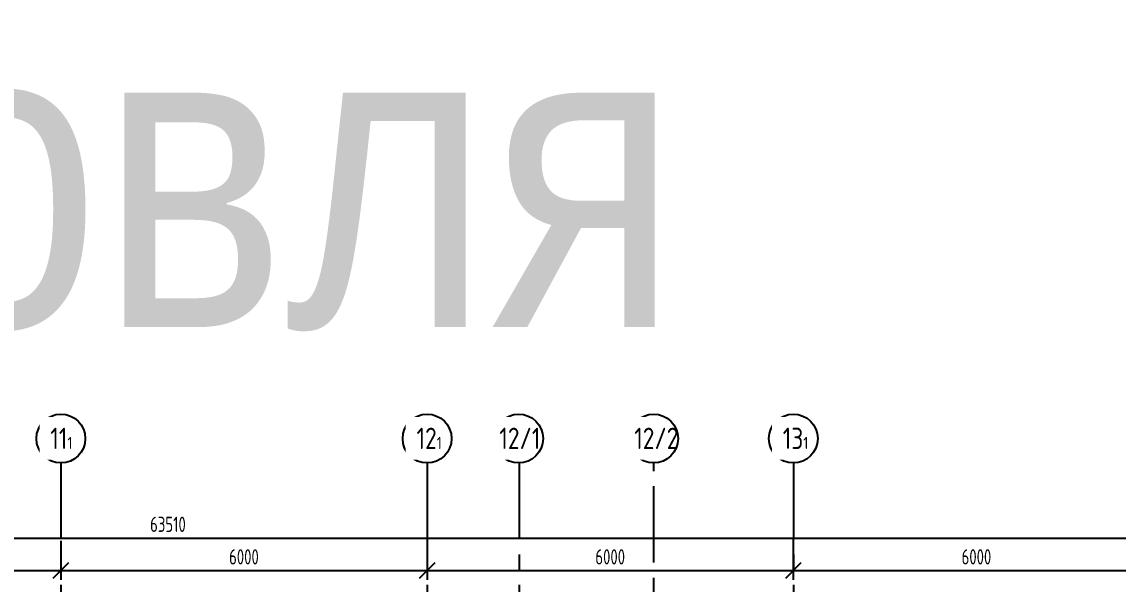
# Model space of a CAD drawing. Header units: millimetres. Extents: x -106726 to 8952771, y -150083 to 686385.
# Drawn here: x 22933 to 40890, y 677172 to 686385 of the extents above; entities that cross this region are included whole.
import ezdxf

# ---------------------------------------------------------------- set-up
doc = ezdxf.new("R2010")
doc.units = ezdxf.units.MM
doc.linetypes.add('CENTER', pattern=[2, 1.25, -0.25, 0.25, -0.25])
doc.layers.get('Defpoints').update_dxf_attribs({"color": 8})
doc.layers.add('АР_Оси размеры', color=164, linetype='Continuous', lineweight=9)
doc.styles.add('Arial', font='ARIALN.TTF')
doc.styles.add('ГОСТ 2.304', font='isocpeur.ttf', dxfattribs={"width": 0.7})
doc.dimstyles.new('СПДС', dxfattribs={"dimscale": 100, "dimtxt": 2.5, "dimasz": 2.5, "dimexe": 1.5, "dimexo": 0, "dimgap": 1, "dimtad": 1, "dimdec": 0, "dimrnd": 1, "dimtxsty": 'ГОСТ 2.304', "dimblk": 'OBLIQUE', "dimcen": 2.5, "dimdle": 1.5, "dimadec": 0, "dimazin": 2, "dimtfac": 0.75, "dimtdec": 0, "dimtmove": 1, "dimatfit": 3, "dimfxl": 1, "dimtolj": 1, "dimarcsym": 1})

# ---------------------------------------------------------------- blocks, each defined once
blk = doc.blocks.new('_Oblique')
at = {"color": 8, "linetype": 'ByBlock', "lineweight": -2}
blk.add_line((-0.5, -0.5), (0.5, 0.5), dxfattribs=at)
blk = doc.blocks.new('*D108')
at = {"layer": 'Defpoints', "color": 0, "ltscale": 100, "transparency": 16777216}
for p in [(27125, 274), (30125, 274), (30125, -67)]:
    blk.add_point(p, dxfattribs=at)
at = {"layer": 'АР_Оси размеры', "color": 0, "lineweight": -2, "ltscale": 100, "transparency": 16777216}
for p, q in [((27125, 274), (27125, -217)), ((30125, 274), (30125, -217)), ((26975, -67), (30275, -67))]:
    blk.add_line(p, q, dxfattribs=at)
at = {"layer": 'АР_Оси размеры', "color": 0, "lineweight": -2, "ltscale": 100, "transparency": 16777216, "xscale": 250, "yscale": 250, "zscale": 250, "rotation": 180}
blk.add_blockref('_Oblique', (27125, -67), dxfattribs=at)
at = {"layer": 'АР_Оси размеры', "color": 0, "lineweight": -2, "ltscale": 100, "transparency": 16777216, "xscale": 250, "yscale": 250, "zscale": 250}
blk.add_blockref('_Oblique', (30125, -67), dxfattribs=at)
at = {"layer": 'АР_Оси размеры', "color": 0, "ltscale": 100, "transparency": 16777216, "insert": (28625, 158), "char_height": 250, "attachment_point": 5, "style": 'ГОСТ 2.304'}
blk.add_mtext('\\A1;3000', dxfattribs=at)
blk = doc.blocks.new('*D109')
at = {"layer": 'Defpoints', "color": 0, "ltscale": 100, "transparency": 16777216}
for p in [(30125, 422), (36125, 482), (36125, -67)]:
    blk.add_point(p, dxfattribs=at)
at = {"layer": 'АР_Оси размеры', "color": 0, "lineweight": -2, "ltscale": 100, "transparency": 16777216}
for p, q in [((30125, 422), (30125, -217)), ((36125, 482), (36125, -217)), ((29975, -67), (36275, -67))]:
    blk.add_line(p, q, dxfattribs=at)
at = {"layer": 'АР_Оси размеры', "color": 0, "lineweight": -2, "ltscale": 100, "transparency": 16777216, "xscale": 250, "yscale": 250, "zscale": 250, "rotation": 180}
blk.add_blockref('_Oblique', (30125, -67), dxfattribs=at)
at = {"layer": 'АР_Оси размеры', "color": 0, "lineweight": -2, "ltscale": 100, "transparency": 16777216, "xscale": 250, "yscale": 250, "zscale": 250}
blk.add_blockref('_Oblique', (36125, -67), dxfattribs=at)
at = {"layer": 'АР_Оси размеры', "color": 0, "ltscale": 100, "transparency": 16777216, "insert": (33125, 158), "char_height": 250, "attachment_point": 5, "style": 'ГОСТ 2.304'}
blk.add_mtext('\\A1;6000', dxfattribs=at)
blk = doc.blocks.new('*D110')
at = {"layer": 'Defpoints', "color": 0, "ltscale": 100, "transparency": 16777216}
for p in [(36125, 394), (42125, 468), (42125, -67)]:
    blk.add_point(p, dxfattribs=at)
at = {"layer": 'АР_Оси размеры', "color": 0, "lineweight": -2, "ltscale": 100, "transparency": 16777216}
for p, q in [((36125, 394), (36125, -217)), ((42125, 468), (42125, -217)), ((35975, -67), (42275, -67))]:
    blk.add_line(p, q, dxfattribs=at)
at = {"layer": 'АР_Оси размеры', "color": 0, "lineweight": -2, "ltscale": 100, "transparency": 16777216, "xscale": 250, "yscale": 250, "zscale": 250, "rotation": 180}
blk.add_blockref('_Oblique', (36125, -67), dxfattribs=at)
at = {"layer": 'АР_Оси размеры', "color": 0, "lineweight": -2, "ltscale": 100, "transparency": 16777216, "xscale": 250, "yscale": 250, "zscale": 250}
blk.add_blockref('_Oblique', (42125, -67), dxfattribs=at)
at = {"layer": 'АР_Оси размеры', "color": 0, "ltscale": 100, "transparency": 16777216, "insert": (39125, 158), "char_height": 250, "attachment_point": 5, "style": 'ГОСТ 2.304'}
blk.add_mtext('\\A1;6000', dxfattribs=at)
blk = doc.blocks.new('*D111')
at = {"layer": 'Defpoints', "color": 0, "ltscale": 100, "transparency": 16777216}
for p in [(42125, 468), (48125, 505), (48125, -67)]:
    blk.add_point(p, dxfattribs=at)
at = {"layer": 'АР_Оси размеры', "color": 0, "lineweight": -2, "ltscale": 100, "transparency": 16777216}
for p, q in [((42125, 468), (42125, -217)), ((48125, 505), (48125, -217)), ((41975, -67), (48275, -67))]:
    blk.add_line(p, q, dxfattribs=at)
at = {"layer": 'АР_Оси размеры', "color": 0, "lineweight": -2, "ltscale": 100, "transparency": 16777216, "xscale": 250, "yscale": 250, "zscale": 250, "rotation": 180}
blk.add_blockref('_Oblique', (42125, -67), dxfattribs=at)
at = {"layer": 'АР_Оси размеры', "color": 0, "lineweight": -2, "ltscale": 100, "transparency": 16777216, "xscale": 250, "yscale": 250, "zscale": 250}
blk.add_blockref('_Oblique', (48125, -67), dxfattribs=at)
at = {"layer": 'АР_Оси размеры', "color": 0, "ltscale": 100, "transparency": 16777216, "insert": (45125, 158), "char_height": 250, "attachment_point": 5, "style": 'ГОСТ 2.304'}
blk.add_mtext('\\A1;6000', dxfattribs=at)
blk = doc.blocks.new('*D116')
at = {"layer": 'Defpoints', "color": 0, "ltscale": 100, "transparency": 16777216}
for p in [(125, 466), (63635, 466), (63635, 466)]:
    blk.add_point(p, dxfattribs=at)
at = {"layer": 'АР_Оси размеры', "color": 0, "lineweight": -2, "ltscale": 100, "transparency": 16777216}
for p, q in [((125, 466), (125, 616)), ((63635, 466), (63635, 616)), ((-25, 466), (63785, 466))]:
    blk.add_line(p, q, dxfattribs=at)
at = {"layer": 'АР_Оси размеры', "color": 0, "lineweight": -2, "ltscale": 100, "transparency": 16777216, "xscale": 250, "yscale": 250, "zscale": 250, "rotation": 180}
blk.add_blockref('_Oblique', (125, 466), dxfattribs=at)
at = {"layer": 'АР_Оси размеры', "color": 0, "lineweight": -2, "ltscale": 100, "transparency": 16777216, "xscale": 250, "yscale": 250, "zscale": 250}
blk.add_blockref('_Oblique', (63635, 466), dxfattribs=at)
at = {"layer": 'АР_Оси размеры', "color": 0, "ltscale": 100, "transparency": 16777216, "insert": (31880, 691), "char_height": 250, "attachment_point": 5, "style": 'ГОСТ 2.304'}
blk.add_mtext('\\A1;63510', dxfattribs=at)
blk = doc.blocks.new('A$C2a493afe')
at = {"layer": 'АР_Оси размеры', "color": 8, "ltscale": 100}
for base, p1, p2, picture, middle in [((63635, 466.4), (125, 466.4), (63635, 466.4), '*D116', (31880, 691.4)), ((36125, -67.3), (30125, 422.1), (36125, 481.8), '*D109', (33125, 157.7)), ((42125, -67.3), (36125, 393.9), (42125, 468.4), '*D110', (39125, 157.7)), ((48125, -67.3), (42125, 468.4), (48125, 505.4), '*D111', (45125, 157.7)), ((30125, -67.3), (27125, 274.3), (30125, 274.4), '*D108', (28625, 157.7))]:
    dim = blk.add_linear_dim(base=base, p1=p1, p2=p2, dimstyle='СПДС', override={"dimclrd": 8, "dimclre": 8, "dimclrt": 8}, dxfattribs=at)
    dim.commit()
    dim.dimension.update_dxf_attribs({"geometry": picture, "text_midpoint": middle})

msp = doc.modelspace()

# ---------------------------------------------------------------- linework, layer by layer
at = {"linetype": 'CENTER', "ltscale": 1000}
for p, q in [((23571.2, 679157.5), (23571.2, 624538.4)), ((29571.2, 679157.5), (29571.2, 624538.4)), ((31076.2, 679157.5), (31076.2, 671483.2)), ((33286.2, 671524.6), (33286.2, 679156)), ((35571.2, 679157.5), (35571.2, 624538.4))]:
    msp.add_line(p, q, dxfattribs=at)
at = {"ltscale": 0.5}
for centre in [(23571.2, 679557.5), (29571.2, 679557.5), (31071.2, 679557.5), (33281.2, 679557.5), (35571.2, 679557.5)]:
    msp.add_circle(centre, 400, dxfattribs=at)

# ---------------------------------------------------------------- block references
at = {"ltscale": 100}
msp.add_blockref('A$C2a493afe', (-6555.1, 677460.1), dxfattribs=at)

# ---------------------------------------------------------------- texts
at = {"style": 'Arial'}
msp.add_text('Кровля', height=5000, dxfattribs=at).set_placement((14513.7, 681385))

# ---------------------------------------------------------------- next in the draw order: texts
at = {"char_height": 350, "width": 123.867, "attachment_point": 1, "line_spacing_factor": 1.149209, "style": 'ГОСТ 2.304', "bg_fill": 2}
for s, insert in [('{\\W0.8;11\\H0.57143x;1}', (23397.1, 679735.2)), ('{\\W0.8;12\\H0.57143x;1}', (29397.1, 679735.2)), ('{\\W0.8;12/1}', (30753.5, 679735.2)), ('{\\W0.8;12/2}', (32963.5, 679735.2))]:
    msp.add_mtext(s, dxfattribs=dict(at, insert=insert))
at = {"ltscale": 0.5, "insert": (35397.1, 679735.2), "char_height": 350, "width": 123.867, "attachment_point": 1, "line_spacing_factor": 1.149209, "style": 'ГОСТ 2.304', "bg_fill": 2}
msp.add_mtext('{\\W0.8;13\\H0.57143x;1}', dxfattribs=at)

doc.saveas('drawing.dxf')
